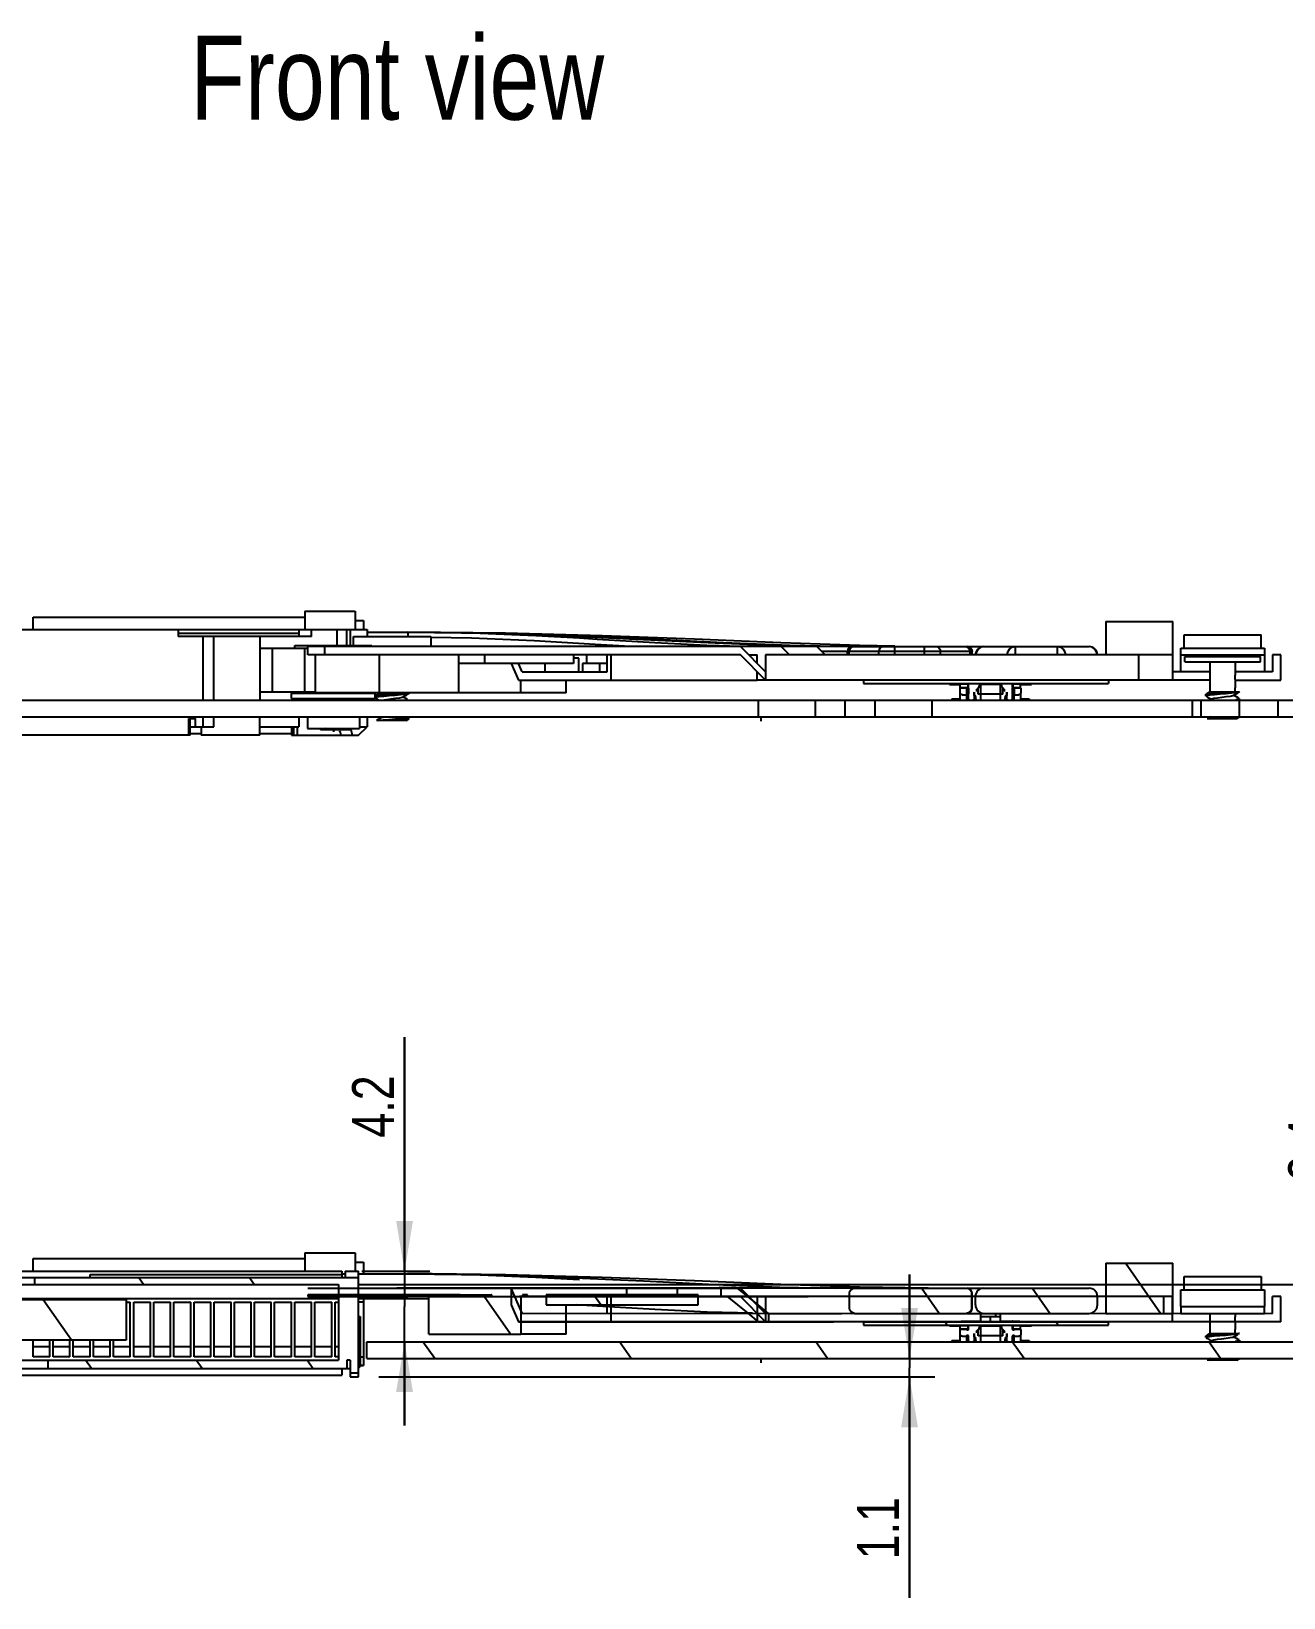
# Model space of a CAD drawing. Header units: millimetres. Extents: x 0 to 594, y 0 to 420.
# Drawn here: x 211.8 to 286.4, y 75.8 to 169.2 of the extents above; entities that cross this region are included whole.
import ezdxf

# ---------------------------------------------------------------- set-up
doc = ezdxf.new("R2010")
doc.units = ezdxf.units.MM
doc.header["$LTSCALE"] = 32.67
doc.layers.get('0').update_dxf_attribs({"linetype": 'CONTINUOUS'})
doc.layers.add('COLOR126', color=7, linetype='CONTINUOUS')
doc.layers.add('FEATURE', color=7, linetype='CONTINUOUS')
doc.styles.get("Standard").update_dxf_attribs({"font": 'txt', "width": 0.8})
doc.dimstyles.new('DIMSTYLE_1', dxfattribs={"dimtxt": 2.5, "dimasz": 3, "dimexe": 1.5, "dimexo": 1.2, "dimtad": 1, "dimdsep": 46, "dimtxsty": 'STANDARD', "dimblk": '_FILLED', "dimblk1": '_FILLED', "dimblk2": '_FILLED', "dimcen": 0.09, "dimazin": 2, "dimtp": 0.01, "dimtm": 0.01, "dimtfac": 1, "dimtofl": 0, "dimtmove": 0, "dimatfit": 3, "dimldrblk": '_FILLED', "dimfxl": 1, "dimtolj": 1, "dimarcsym": 0})

# ---------------------------------------------------------------- blocks, each defined once
blk = doc.blocks.new('_FILLED')
at = {"color": 0, "linetype": 'BYBLOCK'}
blk.add_solid([(0, 0), (-1, 0.167), (-1, -0.167)], dxfattribs=at)
blk = doc.blocks.new('*D18')
at = {"color": 7, "linetype": 'CONTINUOUS'}
for p, q in [((264.122, 90.081), (264.122, 95.081)), ((264.122, 95.081), (264.122, 89.531)), ((232.488, 88.98), (265.622, 88.98)), ((264.122, 75.821), (264.122, 89.531)), ((264.122, 88.98), (264.122, 75.821))]:
    blk.add_line(p, q, dxfattribs=at)
at = {"color": 7, "linetype": 'CONTINUOUS', "xscale": 3, "yscale": 3, "zscale": 3}
for p, rotation in [((264.122, 90.081), 270.0000478385), ((264.122, 88.98), 90.0000260267)]:
    blk.add_blockref('_FILLED', p, dxfattribs=dict(at, rotation=rotation))
at = {"color": 7, "linetype": 'CONTINUOUS', "insert": (260.997, 81.821), "char_height": 2.5, "width": 6, "attachment_point": 3, "rotation": 90, "line_spacing_factor": 0.9}
blk.add_mtext('1.1', dxfattribs=at)
blk = doc.blocks.new('*D19')
at = {"color": 7, "linetype": 'CONTINUOUS'}
for p, q in [((196.508, 94.48), (196.508, 99.48)), ((196.508, 99.48), (196.508, 91.781)), ((210.792, 94.48), (195.008, 94.48)), ((196.508, 80.053), (196.508, 91.781)), ((196.508, 89.081), (196.508, 80.053))]:
    blk.add_line(p, q, dxfattribs=at)
at = {"color": 7, "linetype": 'CONTINUOUS', "xscale": 3, "yscale": 3, "zscale": 3}
for p, rotation in [((196.508, 94.48), 270.0000478375), ((196.508, 89.081), 90.0000160446)]:
    blk.add_blockref('_FILLED', p, dxfattribs=dict(at, rotation=rotation))
at = {"color": 7, "linetype": 'CONTINUOUS', "insert": (193.383, 86.053), "char_height": 2.5, "width": 6, "attachment_point": 3, "rotation": 90, "line_spacing_factor": 0.9}
blk.add_mtext('5.4', dxfattribs=at)
blk = doc.blocks.new('*D26')
at = {"color": 7, "linetype": 'CONTINUOUS'}
for p, q in [((289.819, 94.48), (289.819, 106.677)), ((289.819, 106.677), (289.819, 92.78)), ((231.287, 94.48), (291.319, 94.48)), ((289.819, 86.081), (289.819, 92.78)), ((309.936, 91.081), (288.319, 91.081)), ((289.819, 91.081), (289.819, 86.081))]:
    blk.add_line(p, q, dxfattribs=at)
at = {"color": 7, "linetype": 'CONTINUOUS', "xscale": 3, "yscale": 3, "zscale": 3}
for p, rotation in [((289.819, 94.48), 270.0000243042), ((289.819, 91.081), 90.0000478375)]:
    blk.add_blockref('_FILLED', p, dxfattribs=dict(at, rotation=rotation))
at = {"color": 7, "linetype": 'CONTINUOUS', "insert": (286.694, 100.677), "char_height": 2.5, "width": 6, "attachment_point": 1, "rotation": 90, "line_spacing_factor": 0.9}
blk.add_mtext('3.4', dxfattribs=at)
blk = doc.blocks.new('*D27')
at = {"color": 7, "linetype": 'CONTINUOUS'}
for p, q in [((234.027, 95.28), (234.027, 109.239)), ((234.027, 109.239), (234.027, 93.18)), ((231.488, 95.28), (235.527, 95.28)), ((234.027, 86.081), (234.027, 93.18)), ((234.027, 91.081), (234.027, 86.081))]:
    blk.add_line(p, q, dxfattribs=at)
at = {"color": 7, "linetype": 'CONTINUOUS', "xscale": 3, "yscale": 3, "zscale": 3}
for p, rotation in [((234.027, 95.28), 270), ((234.027, 91.081), 90)]:
    blk.add_blockref('_FILLED', p, dxfattribs=dict(at, rotation=rotation))
at = {"color": 7, "linetype": 'CONTINUOUS', "insert": (230.902, 103.239), "char_height": 2.5, "width": 6, "attachment_point": 1, "rotation": 90, "line_spacing_factor": 0.9}
blk.add_mtext('4.2', dxfattribs=at)

msp = doc.modelspace()

# ---------------------------------------------------------------- linework, layer by layer
at = {"color": 7, "linetype": 'CONTINUOUS'}
for p, q in [((227.285, 129.725), (227.385, 129.825)), ((267.132, 130.045), (267.32, 130.065)), ((267.132, 129.795), (267.132, 130.045)), ((267.145, 130.047), (267.145, 130.315)), ((267.62, 130.275), (267.145, 130.275)), ((267.145, 130.085), (267.62, 130.085)), ((267.145, 130.065), (267.445, 130.065)), ((267.445, 130.065), (267.513, 130.076)), ((267.513, 130.076), (267.562, 130.065)), ((267.513, 130.076), (267.531, 130.045)), ((267.537, 130.037), (267.598, 130.037)), ((267.562, 130.065), (267.644, 130.065)), ((267.575, 130.029), (267.591, 130.03)), ((267.591, 130.045), (267.58, 130.065)), ((267.62, 130.065), (267.62, 130.315)), ((267.645, 130.075), (267.645, 130.315)), ((267.975, 129.805), (267.965, 129.795)), ((267.965, 129.795), (267.965, 129.385)), ((267.975, 129.605), (267.975, 129.805)), ((268.237, 130.067), (268.075, 129.905)), ((268.075, 129.905), (268.208, 129.905)), ((268.208, 129.675), (268.208, 130.038)), ((268.295, 130.315), (268.295, 130.208)), ((268.345, 130.3), (268.345, 129.326)), ((269.545, 130.25), (268.345, 130.25)), ((269.545, 129.326), (269.545, 130.3)), ((269.595, 130.208), (269.595, 130.315)), ((269.815, 129.905), (269.654, 130.067)), ((269.683, 129.675), (269.683, 130.038)), ((269.683, 129.905), (269.815, 129.905)), ((269.915, 129.805), (269.915, 129.605)), ((269.925, 129.795), (269.915, 129.805)), ((269.925, 129.385), (269.925, 129.795)), ((270.245, 130.315), (270.245, 130.075)), ((270.246, 130.065), (270.329, 130.065)), ((270.27, 130.315), (270.27, 130.065)), ((270.745, 130.275), (270.27, 130.275)), ((270.27, 130.085), (270.745, 130.085)), ((270.293, 130.037), (270.353, 130.037)), ((270.299, 130.045), (270.311, 130.065)), ((270.316, 130.029), (270.3, 130.03)), ((270.329, 130.065), (270.378, 130.076)), ((270.36, 130.045), (270.378, 130.076)), ((270.378, 130.076), (270.446, 130.065)), ((270.446, 130.065), (270.745, 130.065)), ((270.571, 130.065), (270.759, 130.045)), ((270.745, 130.047), (270.745, 130.315)), ((270.759, 129.795), (270.755, 129.756)), ((270.759, 130.045), (270.759, 129.795)), ((176.035, 129.325), (368.985, 129.325)), ((227.285, 129.425), (227.285, 129.725)), ((232.285, 129.725), (227.285, 129.725)), ((227.285, 129.425), (227.385, 129.325)), ((227.285, 129.425), (232.285, 129.425)), ((232.285, 129.425), (232.185, 129.325)), ((232.285, 129.725), (232.245, 129.765)), ((232.285, 129.425), (232.285, 129.725)), ((266.645, 129.395), (267.145, 129.395)), ((266.645, 129.395), (266.645, 129.325)), ((267.145, 129.325), (267.145, 129.728)), ((267.252, 129.645), (267.559, 129.645)), ((267.535, 129.691), (267.499, 129.645)), ((267.523, 129.605), (267.645, 129.605)), ((267.523, 129.605), (267.523, 129.325)), ((267.537, 129.693), (267.535, 129.691)), ((267.598, 129.693), (267.537, 129.693)), ((267.595, 129.691), (267.559, 129.645)), ((267.595, 129.691), (267.598, 129.693)), ((267.628, 129.693), (267.615, 129.698)), ((267.645, 129.385), (267.645, 129.655)), ((267.695, 129.335), (267.645, 129.385)), ((267.965, 129.385), (267.915, 129.335)), ((268.1, 129.325), (268.065, 129.523)), ((268.345, 129.675), (268.208, 129.675)), ((269.545, 129.676), (268.345, 129.676)), ((269.683, 129.675), (269.545, 129.675)), ((269.826, 129.523), (269.79, 129.325)), ((269.975, 129.335), (269.925, 129.385)), ((270.245, 129.385), (270.195, 129.335)), ((270.245, 129.655), (270.245, 129.385)), ((270.245, 129.605), (270.368, 129.605)), ((270.263, 129.693), (270.276, 129.698)), ((270.289, 129.697), (270.285, 129.7)), ((270.293, 129.693), (270.289, 129.697)), ((270.353, 129.693), (270.293, 129.693)), ((270.293, 129.693), (270.296, 129.691)), ((270.332, 129.645), (270.296, 129.691)), ((270.332, 129.645), (270.639, 129.645)), ((270.356, 129.691), (270.353, 129.693)), ((270.392, 129.645), (270.356, 129.691)), ((270.368, 129.325), (270.368, 129.605)), ((270.745, 129.728), (270.745, 129.325)), ((270.745, 129.395), (271.245, 129.395)), ((271.245, 129.395), (271.245, 129.325)), ((281.485, 129.325), (281.485, 128.325)), ((286.085, 128.325), (286.085, 129.325)), ((137.385, 128.325), (370.685, 128.325)), ((228.235, 128.325), (228.235, 127.625)), ((231.335, 128.325), (231.335, 127.625)), ((228.235, 127.625), (231.335, 127.625)), ((275.818, 95.77), (279.818, 95.77)), ((275.818, 95.77), (275.818, 92.77)), ((279.085, 92.77), (276.984, 95.77)), ((279.818, 92.77), (279.818, 95.77)), ((211.992, 94.48), (211.992, 94.88)), ((231.287, 94.88), (211.992, 94.88)), ((211.992, 94.48), (230.087, 94.48)), ((218.464, 94.48), (218.184, 94.88)), ((225.067, 94.48), (224.787, 94.88)), ((230.087, 94.48), (230.087, 89.98)), ((231.287, 89.205), (231.287, 94.88)), ((217.437, 93.58), (170.855, 93.58)), ((214.173, 91.18), (212.492, 93.58)), ((217.437, 93.58), (217.437, 91.18)), ((235.471, 91.521), (235.471, 93.771)), ((235.471, 93.771), (240.958, 93.771)), ((240.344, 91.521), (238.769, 93.771)), ((240.958, 93.771), (240.958, 91.521)), ((242.458, 93.771), (242.458, 93.271)), ((242.458, 93.771), (251.517, 93.771)), ((245.722, 93.271), (245.372, 93.771)), ((251.517, 93.271), (251.517, 93.771)), ((260.548, 93.07), (260.548, 93.97)), ((260.848, 94.27), (267.52, 94.27)), ((265.879, 92.77), (264.829, 94.27)), ((267.82, 93.97), (267.82, 93.07)), ((267.858, 93.07), (267.858, 93.97)), ((268.048, 93.27), (268.048, 93.77)), ((268.548, 94.27), (274.818, 94.27)), ((272.482, 92.77), (271.432, 94.27)), ((275.318, 93.27), (275.318, 93.77)), ((242.458, 93.271), (251.517, 93.271)), ((260.848, 92.77), (267.52, 92.77)), ((268.345, 92.77), (268.345, 92.27)), ((268.345, 92.579), (269.545, 92.579)), ((268.548, 92.77), (274.818, 92.77)), ((269.245, 92.77), (269.245, 92.579)), ((269.545, 92.27), (269.545, 92.77)), ((275.818, 92.77), (279.818, 92.77)), ((280.285, 93.17), (285.285, 93.17)), ((280.285, 93.17), (280.285, 92.77)), ((280.285, 92.77), (285.285, 92.77)), ((283.535, 92.315), (283.535, 92.57)), ((285.285, 92.77), (285.285, 93.17)), ((235.471, 91.521), (240.958, 91.521)), ((261.373, 92.27), (275.973, 92.27)), ((261.373, 92.27), (261.373, 92.07)), ((261.373, 92.07), (275.973, 92.07)), ((266.37, 92.07), (266.23, 92.27)), ((267.132, 91.801), (267.32, 91.821)), ((267.132, 91.551), (267.132, 91.801)), ((267.145, 91.802), (267.145, 92.07)), ((267.62, 92.031), (267.145, 92.031)), ((267.145, 91.841), (267.62, 91.841)), ((267.145, 91.821), (267.445, 91.821)), ((267.195, 92.311), (268.345, 92.311)), ((267.195, 92.27), (267.195, 92.311)), ((267.445, 91.821), (267.513, 91.831)), ((267.513, 91.831), (267.562, 91.821)), ((267.513, 91.831), (267.531, 91.801)), ((267.537, 91.792), (267.598, 91.792)), ((267.562, 91.821), (267.644, 91.821)), ((267.575, 91.784), (267.591, 91.785)), ((267.591, 91.801), (267.58, 91.821)), ((267.62, 91.821), (267.62, 92.07)), ((267.632, 92.27), (267.632, 92.311)), ((267.645, 91.831), (267.645, 92.07)), ((267.975, 91.561), (267.965, 91.551)), ((267.965, 91.551), (267.965, 91.141)), ((267.975, 91.36), (267.975, 91.561)), ((268.237, 91.822), (268.075, 91.661)), ((268.075, 91.661), (268.208, 91.661)), ((268.208, 91.431), (268.208, 91.793)), ((268.295, 92.27), (268.295, 92.311)), ((268.295, 92.07), (268.295, 91.963)), ((268.345, 92.055), (268.345, 91.081)), ((269.545, 92.005), (268.345, 92.005)), ((269.545, 92.311), (270.695, 92.311)), ((269.545, 91.081), (269.545, 92.055)), ((269.595, 92.311), (269.595, 92.27)), ((269.595, 91.963), (269.595, 92.07)), ((269.815, 91.661), (269.654, 91.822)), ((269.683, 91.431), (269.683, 91.793)), ((269.683, 91.661), (269.815, 91.661)), ((269.915, 91.561), (269.915, 91.36)), ((269.925, 91.551), (269.915, 91.561)), ((269.925, 91.141), (269.925, 91.551)), ((270.245, 92.07), (270.245, 91.831)), ((270.246, 91.821), (270.329, 91.821)), ((270.259, 92.311), (270.259, 92.27)), ((270.27, 92.07), (270.27, 91.821)), ((270.745, 92.031), (270.27, 92.031)), ((270.27, 91.841), (270.745, 91.841)), ((270.293, 91.792), (270.353, 91.792)), ((270.299, 91.801), (270.311, 91.821)), ((270.316, 91.784), (270.3, 91.785)), ((270.329, 91.821), (270.378, 91.831)), ((270.36, 91.801), (270.378, 91.831)), ((270.378, 91.831), (270.446, 91.821)), ((270.446, 91.821), (270.745, 91.821)), ((270.571, 91.821), (270.759, 91.801)), ((270.695, 92.311), (270.695, 92.27)), ((270.745, 91.802), (270.745, 92.07)), ((270.759, 91.551), (270.755, 91.512)), ((270.759, 91.801), (270.759, 91.551)), ((272.972, 92.07), (272.832, 92.27)), ((275.973, 92.07), (275.973, 92.27)), ((283.425, 91.354), (283.693, 91.511)), ((283.535, 91.57), (283.535, 91.815)), ((217.437, 91.18), (204.656, 91.18)), ((231.785, 90.081), (231.785, 91.081)), ((231.785, 91.081), (368.735, 91.081)), ((235.825, 90.081), (235.125, 91.081)), ((247.532, 90.081), (246.832, 91.081)), ((259.239, 90.081), (258.539, 91.081)), ((266.645, 91.151), (267.145, 91.151)), ((266.645, 91.151), (266.645, 91.081)), ((267.145, 91.081), (267.145, 91.483)), ((267.252, 91.401), (267.559, 91.401)), ((267.535, 91.446), (267.499, 91.401)), ((267.523, 91.361), (267.645, 91.361)), ((267.523, 91.361), (267.523, 91.081)), ((267.537, 91.449), (267.535, 91.446)), ((267.598, 91.449), (267.537, 91.449)), ((267.595, 91.446), (267.559, 91.401)), ((267.595, 91.446), (267.598, 91.449)), ((267.628, 91.449), (267.615, 91.453)), ((267.645, 91.141), (267.645, 91.411)), ((267.695, 91.091), (267.645, 91.141)), ((267.965, 91.141), (267.915, 91.091)), ((268.1, 91.081), (268.065, 91.278)), ((268.345, 91.431), (268.208, 91.431)), ((269.545, 91.431), (268.345, 91.431)), ((269.683, 91.431), (269.545, 91.431)), ((269.826, 91.278), (269.79, 91.081)), ((269.975, 91.091), (269.925, 91.141)), ((270.245, 91.141), (270.195, 91.091)), ((270.245, 91.411), (270.245, 91.141)), ((270.245, 91.361), (270.368, 91.361)), ((270.946, 90.081), (270.246, 91.081)), ((270.263, 91.449), (270.276, 91.453)), ((270.289, 91.452), (270.285, 91.455)), ((270.293, 91.449), (270.289, 91.452)), ((270.353, 91.449), (270.293, 91.449)), ((270.293, 91.449), (270.296, 91.446)), ((270.332, 91.401), (270.296, 91.446)), ((270.332, 91.401), (270.639, 91.401)), ((270.356, 91.446), (270.353, 91.449)), ((270.392, 91.401), (270.356, 91.446)), ((270.368, 91.081), (270.368, 91.361)), ((270.745, 91.483), (270.745, 91.081)), ((270.745, 91.151), (271.245, 91.151)), ((271.245, 91.151), (271.245, 91.081)), ((281.795, 91.31), (281.877, 91.261)), ((281.877, 91.261), (282.118, 91.12)), ((282.653, 90.081), (281.953, 91.081)), ((282.146, 91.137), (282.118, 91.12)), ((283.712, 91.219), (283.453, 91.37)), ((283.776, 91.181), (283.712, 91.219)), ((168.284, 89.981), (230.087, 89.98)), ((212.766, 89.981), (212.766, 89.481)), ((215.363, 89.48), (215.013, 89.98)), ((221.965, 89.48), (221.615, 89.98)), ((228.568, 89.48), (228.218, 89.98)), ((230.587, 89.98), (230.587, 89.48)), ((230.787, 89.98), (230.587, 89.98)), ((230.787, 89.98), (230.787, 89.205)), ((231.384, 89.662), (231.585, 89.662)), ((231.785, 90.081), (368.735, 90.081)), ((282.05, 90.081), (281.861, 89.97)), ((283.623, 89.97), (283.776, 90.06)), ((167.262, 89.481), (230.587, 89.48)), ((230.788, 89.462), (230.288, 89.462)), ((231.287, 89.205), (230.787, 89.205))]:
    msp.add_line(p, q, dxfattribs=at)
at = {"color": 40, "linetype": 'CONTINUOUS'}
for p, q in [((267.145, 130.245), (266.495, 130.245)), ((271.395, 130.245), (270.745, 130.245)), ((260.285, 128.325), (260.285, 129.325)), ((283.785, 128.325), (283.785, 129.325)), ((255.285, 128.072), (255.285, 128.325)), ((229.785, 127.575), (229.785, 127.425)), ((268.945, 92.278), (268.945, 92.581)), ((267.145, 92.001), (266.495, 92.001)), ((271.395, 92.001), (270.745, 92.001)), ((255.285, 89.827), (255.285, 90.081))]:
    msp.add_line(p, q, dxfattribs=at)
at = {"color": 9, "linetype": 'CONTINUOUS'}
for p, q in [((267.591, 130.045), (267.531, 130.045)), ((267.537, 129.693), (267.537, 130.037)), ((267.628, 130.037), (267.628, 129.693)), ((270.263, 129.693), (270.263, 130.037)), ((270.36, 130.045), (270.299, 130.045)), ((270.353, 130.037), (270.353, 129.693)), ((255.115, 128.325), (255.115, 129.325)), ((258.495, 129.325), (258.495, 128.325)), ((262.076, 128.325), (262.076, 129.325)), ((265.456, 129.325), (265.456, 128.325)), ((267.535, 129.691), (267.595, 129.691)), ((270.296, 129.691), (270.356, 129.691)), ((280.985, 128.325), (280.985, 129.325))]:
    msp.add_line(p, q, dxfattribs=at)
at = {"color": 7, "linetype": 'CONTINUOUS'}
for points in [[(267.148, 129.72), (267.136, 129.756), (267.132, 129.795)], [(267.531, 130.045), (267.533, 130.042), (267.535, 130.04), (267.537, 130.037)], [(267.537, 130.037), (267.548, 130.033), (267.56, 130.03), (267.575, 130.029)], [(267.598, 130.037), (267.595, 130.04), (267.593, 130.042), (267.591, 130.045)], [(267.591, 130.03), (267.608, 130.032), (267.628, 130.037)], [(267.598, 130.037), (267.6, 130.033), (267.603, 130.031)], [(270.3, 130.03), (270.283, 130.032), (270.263, 130.037)], [(270.288, 130.031), (270.29, 130.033), (270.293, 130.037)], [(270.299, 130.045), (270.298, 130.042), (270.295, 130.04), (270.293, 130.037)], [(270.353, 130.037), (270.343, 130.033), (270.331, 130.03), (270.316, 130.029)], [(270.353, 130.037), (270.356, 130.04), (270.358, 130.042), (270.36, 130.045)], [(267.252, 129.645), (267.221, 129.65), (267.192, 129.665), (267.167, 129.689), (267.148, 129.72)], [(267.585, 129.702), (267.57, 129.701), (267.554, 129.698), (267.537, 129.693)], [(267.615, 129.698), (267.601, 129.701), (267.585, 129.702)], [(267.606, 129.7), (267.606, 129.7), (267.602, 129.697), (267.598, 129.693)], [(270.276, 129.698), (270.29, 129.701), (270.306, 129.702)], [(270.306, 129.702), (270.321, 129.701), (270.337, 129.698), (270.353, 129.693)], [(270.755, 129.756), (270.743, 129.72), (270.724, 129.689), (270.699, 129.665), (270.67, 129.65), (270.639, 129.645)], [(260.548, 93.97), (260.571, 94.084), (260.636, 94.182), (260.734, 94.248), (260.848, 94.27)], [(267.52, 94.27), (267.634, 94.248), (267.732, 94.182), (267.797, 94.084), (267.82, 93.97)], [(267.858, 93.97), (267.845, 94.057), (267.783, 94.168), (267.682, 94.243), (267.558, 94.27)], [(260.848, 92.77), (260.734, 92.793), (260.636, 92.859), (260.571, 92.957), (260.548, 93.07)], [(267.82, 93.07), (267.797, 92.956), (267.732, 92.858), (267.634, 92.793), (267.52, 92.77)], [(267.682, 92.797), (267.783, 92.873), (267.845, 92.984), (267.858, 93.07)], [(267.148, 91.475), (267.136, 91.512), (267.132, 91.551)], [(267.531, 91.801), (267.533, 91.798), (267.535, 91.795), (267.537, 91.792)], [(267.537, 91.792), (267.548, 91.788), (267.56, 91.785), (267.575, 91.784)], [(267.598, 91.792), (267.595, 91.795), (267.593, 91.798), (267.591, 91.801)], [(267.591, 91.785), (267.608, 91.788), (267.628, 91.792)], [(267.598, 91.792), (267.6, 91.789), (267.603, 91.787)], [(267.645, 92.284), (267.643, 92.299), (267.639, 92.308), (267.632, 92.311)], [(270.259, 92.311), (270.251, 92.308), (270.247, 92.299), (270.245, 92.284)], [(270.3, 91.785), (270.283, 91.788), (270.263, 91.792)], [(270.288, 91.787), (270.29, 91.789), (270.293, 91.792)], [(270.299, 91.801), (270.298, 91.798), (270.295, 91.795), (270.293, 91.792)], [(270.353, 91.792), (270.343, 91.788), (270.331, 91.785), (270.316, 91.784)], [(270.353, 91.792), (270.356, 91.795), (270.358, 91.798), (270.36, 91.801)], [(270.755, 91.512), (270.743, 91.475), (270.724, 91.444), (270.699, 91.421), (270.67, 91.406), (270.639, 91.401)], [(282.032, 91.57), (281.859, 91.469), (281.795, 91.431)], [(267.252, 91.401), (267.221, 91.406), (267.192, 91.421), (267.167, 91.444), (267.148, 91.475)], [(267.585, 91.457), (267.57, 91.456), (267.554, 91.453), (267.537, 91.449)], [(267.615, 91.453), (267.601, 91.456), (267.585, 91.457)], [(267.606, 91.455), (267.606, 91.455), (267.602, 91.452), (267.598, 91.449)], [(270.276, 91.453), (270.29, 91.456), (270.306, 91.457)], [(270.306, 91.457), (270.321, 91.456), (270.337, 91.453), (270.353, 91.449)]]:
    msp.add_lwpolyline(points, dxfattribs=at)
for centre, radius, start, end in [((267.595, 130.075), 0.05, 310.22357, 360), ((268.095, 130.208), 0.2, 315, 360), ((269.795, 130.208), 0.2, 180, 225), ((270.295, 130.075), 0.05, 180, 229.77643), ((267.595, 129.655), 0.05, 0, 49.77643), ((267.967, 129.505), 0.1, 10.12467, 90), ((269.924, 129.505), 0.1, 90, 169.87533), ((270.295, 129.655), 0.05, 130.22357, 180), ((268.548, 93.77), 0.5, 89.99937, 179.99937), ((274.818, 93.77), 0.5, 359.99937, 89.99937), ((268.548, 93.27), 0.5, 179.99937, 269.99937), ((274.818, 93.27), 0.5, 269.99937, 359.99937), ((267.595, 91.831), 0.05, 310.22357, 360), ((268.095, 91.963), 0.2, 315, 360), ((269.795, 91.963), 0.2, 180, 225), ((270.295, 91.831), 0.05, 180, 229.77643), ((267.595, 91.411), 0.05, 0, 49.77643), ((267.967, 91.261), 0.1, 10.12467, 90), ((269.924, 91.261), 0.1, 90, 169.87533), ((270.295, 91.411), 0.05, 130.22357, 180)]:
    msp.add_arc(centre, radius, start, end, dxfattribs=at)
at = {"layer": 'COLOR126', "color": 7, "linetype": 'CONTINUOUS'}
for p, q in [((228.265, 94.271), (254.04, 94.27)), ((228.265, 93.871), (228.265, 93.771)), ((237.338, 93.871), (228.265, 93.871)), ((228.265, 93.771), (239.21, 93.771)), ((231.451, 93.871), (231.451, 93.771)), ((231.663, 93.871), (231.663, 93.771)), ((232.147, 93.871), (232.147, 93.771)), ((232.511, 93.871), (232.511, 93.771)), ((232.587, 94.271), (232.588, 94.271)), ((232.587, 94.271), (234.587, 94.271)), ((232.588, 93.771), (232.587, 93.771)), ((234.587, 93.771), (232.587, 93.771)), ((232.588, 93.771), (252.878, 93.771)), ((233.36, 93.871), (233.36, 93.771)), ((258.588, 94.27), (233.562, 94.271)), ((233.572, 93.871), (233.572, 93.771)), ((237.338, 93.871), (239.21, 93.871)), ((237.338, 93.871), (239.226, 93.871)), ((238.535, 93.871), (238.535, 93.771)), ((238.835, 93.771), (238.835, 93.871)), ((239.21, 93.871), (239.21, 93.771)), ((239.226, 93.871), (239.21, 93.871)), ((239.21, 93.771), (240.873, 93.771)), ((239.227, 93.771), (240.873, 93.771)), ((240.375, 94.271), (240.375, 93.271)), ((241.045, 92.771), (240.375, 94.271)), ((240.873, 93.771), (255.04, 93.77)), ((258.088, 93.77), (240.873, 93.771)), ((241.058, 93.871), (241.058, 93.771)), ((241.358, 93.871), (241.058, 93.871)), ((241.358, 93.771), (241.358, 93.871)), ((242.458, 93.871), (242.458, 93.771)), ((251.517, 93.871), (242.458, 93.871)), ((243.384, 93.871), (243.384, 93.771)), ((243.596, 93.871), (243.596, 93.771)), ((244.233, 93.771), (244.233, 93.871)), ((244.657, 93.871), (244.657, 93.771)), ((246.111, 92.771), (246.111, 93.771)), ((246.334, 92.271), (246.334, 93.771)), ((247.26, 94.271), (247.26, 93.771)), ((250.278, 94.271), (250.278, 93.771)), ((251.517, 93.771), (251.517, 93.871)), ((252.878, 94.271), (252.878, 93.771)), ((253.253, 93.771), (258.088, 93.77)), ((258.588, 94.27), (253.877, 94.271)), ((254.04, 94.27), (255.54, 92.77)), ((255.54, 92.27), (254.04, 93.77)), ((255.04, 93.77), (255.04, 92.27)), ((255.54, 93.77), (255.54, 92.27)), ((279.785, 93.77), (255.54, 93.77)), ((279.285, 92.77), (279.285, 93.77)), ((279.785, 92.27), (279.785, 93.77)), ((286.253, 93.77), (285.753, 93.77)), ((286.253, 93.77), (285.753, 93.77)), ((285.753, 92.77), (285.753, 93.77)), ((285.753, 93.77), (285.753, 93.77)), ((286.253, 92.27), (286.253, 93.77)), ((286.253, 93.77), (286.253, 93.77)), ((240.375, 93.271), (240.822, 92.271)), ((241.045, 92.771), (285.753, 92.77)), ((241.045, 92.771), (285.753, 92.77)), ((255.708, 92.77), (260.088, 92.77)), ((255.708, 92.77), (255.708, 92.27)), ((285.753, 92.77), (285.753, 92.77)), ((240.822, 92.271), (255.04, 92.27)), ((286.253, 92.27), (240.822, 92.271)), ((286.253, 92.27), (255.04, 92.27)), ((255.104, 92.27), (259.588, 92.27)), ((286.253, 92.27), (286.253, 92.27))]:
    msp.add_line(p, q, dxfattribs=at)
for points in [[(253.253, 93.771), (253.867, 93.278), (254.484, 92.778), (255.104, 92.27)], [(255.708, 92.77), (255.095, 93.278), (254.485, 93.778), (253.877, 94.271)]]:
    msp.add_lwpolyline(points, dxfattribs=at)
at = {"layer": 'FEATURE', "color": 7, "linetype": 'CONTINUOUS'}
for p, q in [((228.085, 134.625), (228.085, 133.525)), ((228.085, 134.625), (231.085, 134.625)), ((231.085, 134.625), (231.085, 133.525)), ((166.843, 133.525), (231.79, 133.525)), ((211.885, 133.525), (211.885, 134.275)), ((211.885, 134.275), (228.085, 134.275)), ((220.532, 133.525), (220.532, 133.125)), ((227.75, 133.125), (227.75, 133.525)), ((228.481, 133.125), (228.481, 133.525)), ((231.085, 134.075), (231.585, 134.075)), ((231.585, 134.075), (231.585, 133.525)), ((231.791, 133.525), (231.791, 133.115)), ((275.818, 134.015), (279.818, 134.015)), ((275.818, 134.015), (275.818, 132.015)), ((279.818, 131.015), (279.818, 134.015)), ((220.532, 133.325), (227.75, 133.325)), ((228.481, 133.125), (220.532, 133.125)), ((222.012, 133.125), (222.012, 129.325)), ((222.653, 129.325), (222.652, 133.125)), ((225.398, 133.125), (225.398, 129.325)), ((230.985, 132.575), (230.985, 133.115)), ((230.985, 133.115), (235.585, 133.115)), ((231.79, 133.376), (234.22, 133.376)), ((235.585, 133.115), (235.585, 132.515)), ((252.53, 132.737), (256.401, 132.578)), ((280.485, 132.415), (280.485, 133.215)), ((280.486, 133.215), (285.085, 133.215)), ((285.085, 132.415), (285.085, 133.215)), ((225.398, 132.425), (228.265, 132.425)), ((227.485, 132.425), (227.485, 132.575)), ((227.486, 132.575), (232.085, 132.575)), ((227.486, 132.575), (227.486, 132.575)), ((228.265, 132.015), (228.265, 132.515)), ((258.588, 132.515), (228.265, 132.515)), ((254.04, 132.015), (228.265, 132.015)), ((228.706, 132.015), (228.706, 129.765)), ((232.085, 132.515), (232.085, 132.575)), ((232.511, 132.015), (232.511, 129.765)), ((237.271, 129.765), (237.271, 132.015)), ((238.793, 132.015), (238.793, 131.515)), ((244.091, 132.015), (244.091, 131.515)), ((244.422, 131.815), (244.091, 131.815)), ((244.422, 131.015), (244.422, 131.815)), ((244.879, 132.015), (244.879, 131.515)), ((246.111, 131.015), (246.111, 132.015)), ((246.334, 130.515), (246.334, 132.015)), ((254.04, 132.528), (252.786, 132.551)), ((254.04, 132.515), (255.54, 131.015)), ((255.54, 130.515), (254.04, 132.015)), ((254.54, 132.015), (255.04, 132.015)), ((255.04, 131.515), (255.04, 132.015)), ((255.54, 132.015), (255.54, 130.515)), ((279.785, 132.015), (255.54, 132.015)), ((256.401, 132.578), (259.797, 132.515)), ((260.721, 132.515), (258.588, 132.515)), ((258.588, 132.515), (259.088, 132.015)), ((260.435, 132.515), (258.806, 132.531)), ((260.421, 132.015), (260.421, 132.215)), ((260.721, 132.515), (274.818, 132.515)), ((263.243, 132.546), (261.144, 132.578)), ((267.457, 132.515), (267.557, 132.515)), ((267.457, 132.515), (267.57, 132.493)), ((267.682, 132.488), (267.558, 132.515)), ((267.783, 132.413), (267.682, 132.488)), ((267.757, 132.015), (267.757, 132.215)), ((267.845, 132.302), (267.783, 132.413)), ((267.858, 132.215), (267.845, 132.302)), ((267.858, 132.015), (267.858, 132.215)), ((279.785, 132.015), (279.785, 130.515)), ((280.285, 132.415), (285.186, 132.415)), ((280.285, 131.015), (280.285, 132.415)), ((280.285, 132.015), (285.285, 132.015)), ((280.535, 131.615), (280.535, 131.915)), ((280.536, 131.915), (285.035, 131.915)), ((282.036, 131.915), (282.036, 132.015)), ((283.535, 132.015), (283.535, 131.915)), ((285.035, 131.615), (285.035, 131.915)), ((285.186, 132.415), (285.285, 132.415)), ((285.285, 132.415), (285.285, 131.015)), ((286.253, 132.015), (285.753, 132.015)), ((285.753, 132.015), (285.753, 131.015)), ((286.253, 130.515), (286.253, 132.015)), ((244.091, 131.515), (237.271, 131.515)), ((240.375, 131.515), (240.822, 130.515)), ((241.045, 131.015), (240.822, 131.515)), ((241.045, 131.015), (242.384, 131.015)), ((242.384, 131.515), (242.384, 131.015)), ((242.384, 131.015), (244.422, 131.015)), ((244.422, 131.015), (244.626, 131.015)), ((244.626, 131.515), (244.626, 131.015)), ((246.111, 131.515), (244.626, 131.515)), ((244.626, 131.015), (245.645, 131.015)), ((245.645, 131.515), (245.645, 131.015)), ((245.645, 131.015), (246.111, 131.015)), ((255.04, 130.515), (255.04, 131.015)), ((280.285, 131.015), (279.785, 131.015)), ((282.036, 131.015), (280.285, 131.015)), ((280.536, 131.615), (285.035, 131.615)), ((282.036, 129.815), (282.036, 131.615)), ((283.535, 131.615), (283.535, 130.815)), ((285.285, 131.015), (283.535, 131.015)), ((283.535, 130.559), (283.535, 130.815)), ((285.753, 131.015), (285.285, 131.015)), ((225.398, 129.825), (228.706, 129.825)), ((240.822, 130.515), (255.04, 130.515)), ((240.958, 129.765), (240.958, 130.515)), ((243.652, 129.765), (243.652, 130.515)), ((282.036, 130.515), (255.04, 130.515)), ((261.373, 130.515), (261.373, 130.315)), ((261.373, 130.315), (275.973, 130.315)), ((275.973, 130.515), (275.973, 130.315)), ((282.036, 129.815), (283.785, 129.815)), ((283.535, 130.559), (283.535, 130.059)), ((283.535, 130.515), (286.253, 130.515)), ((283.535, 129.815), (283.535, 130.058)), ((283.785, 129.815), (283.776, 129.802)), ((243.652, 129.765), (228.706, 129.765)), ((232.285, 129.565), (232.295, 129.576)), ((232.346, 129.493), (232.285, 129.465)), ((232.295, 129.576), (232.356, 129.595)), ((232.295, 129.455), (232.377, 129.406)), ((232.519, 129.521), (232.346, 129.493)), ((232.356, 129.595), (232.557, 129.625)), ((232.533, 129.715), (232.359, 129.614)), ((232.377, 129.406), (232.516, 129.325)), ((232.785, 129.549), (232.519, 129.521)), ((232.533, 129.715), (234.285, 129.715)), ((232.535, 129.715), (232.535, 129.765)), ((232.557, 129.625), (232.86, 129.655)), ((233.785, 129.632), (233.459, 129.604)), ((234.051, 129.66), (233.785, 129.632)), ((233.925, 129.499), (233.883, 129.482)), ((233.925, 129.499), (234.193, 129.656)), ((234.212, 129.364), (233.953, 129.515)), ((234.035, 129.715), (234.035, 129.765)), ((234.285, 129.715), (234.276, 129.705)), ((281.785, 129.663), (281.786, 129.665)), ((281.785, 129.563), (281.785, 129.663)), ((281.786, 129.565), (281.785, 129.563)), ((281.786, 129.665), (281.795, 129.674)), ((281.853, 129.593), (281.786, 129.565)), ((281.795, 129.674), (281.863, 129.695)), ((281.795, 129.553), (281.877, 129.504)), ((282.033, 129.62), (281.853, 129.593)), ((281.863, 129.695), (282.07, 129.725)), ((281.877, 129.504), (282.118, 129.363)), ((282.303, 129.648), (282.033, 129.62)), ((282.146, 129.38), (282.118, 129.363)), ((283.303, 129.732), (282.979, 129.704)), ((283.564, 129.759), (283.303, 129.732)), ((283.425, 129.597), (283.388, 129.582)), ((283.425, 129.597), (283.693, 129.754)), ((283.712, 129.463), (283.44, 129.623)), ((283.712, 129.461), (283.453, 129.613)), ((283.564, 129.359), (283.732, 129.387)), ((283.776, 129.424), (283.712, 129.461)), ((283.732, 129.387), (283.785, 129.413)), ((283.785, 129.413), (283.785, 129.415)), ((283.785, 129.313), (283.785, 129.413)), ((221.17, 128.225), (221.567, 128.225)), ((221.248, 127.225), (221.248, 128.225)), ((221.567, 127.725), (221.567, 128.225)), ((222.012, 128.325), (222.012, 127.725)), ((222.653, 127.725), (222.653, 128.325)), ((225.398, 127.225), (225.398, 128.325)), ((227.718, 128.325), (227.718, 127.725)), ((231.791, 128.325), (231.791, 127.725)), ((232.617, 128.265), (232.362, 128.115)), ((234.122, 128.115), (232.362, 128.115)), ((232.476, 128.115), (232.75, 128.145)), ((232.578, 128.289), (232.618, 128.265)), ((232.646, 128.282), (232.617, 128.265)), ((232.646, 128.282), (232.761, 128.316)), ((233.473, 128.205), (233.821, 128.235)), ((233.821, 128.235), (234.094, 128.265)), ((234.094, 128.265), (234.254, 128.295)), ((234.123, 128.115), (234.122, 128.115)), ((234.123, 128.115), (234.276, 128.205)), ((234.276, 128.205), (234.151, 128.174)), ((234.285, 128.215), (234.276, 128.205)), ((234.285, 128.215), (234.285, 128.315)), ((282.05, 128.325), (281.861, 128.215)), ((281.865, 128.215), (281.862, 128.215)), ((282.053, 128.325), (281.865, 128.215)), ((283.626, 128.215), (281.865, 128.215)), ((281.988, 128.215), (282.267, 128.245)), ((283.626, 128.215), (283.776, 128.302)), ((283.776, 128.302), (283.661, 128.273)), ((221.247, 127.225), (196.694, 127.225)), ((221.247, 127.325), (221.898, 127.325)), ((221.248, 127.725), (222.653, 127.725)), ((221.898, 127.725), (221.898, 127.225)), ((225.398, 127.225), (221.898, 127.225)), ((225.398, 127.725), (227.718, 127.725)), ((225.398, 127.325), (227.297, 127.325)), ((227.297, 127.725), (227.297, 127.225)), ((227.297, 127.225), (231.291, 127.225)), ((227.643, 127.225), (227.643, 127.725)), ((228.966, 127.625), (229.052, 127.575)), ((229.052, 127.575), (230.785, 127.575)), ((229.07, 127.584), (229.056, 127.575)), ((229.07, 127.584), (229.062, 127.575)), ((230.779, 127.621), (230.765, 127.625)), ((230.767, 127.602), (230.785, 127.614)), ((230.785, 127.616), (230.779, 127.621)), ((230.785, 127.614), (230.785, 127.616)), ((230.785, 127.575), (230.785, 127.614)), ((231.291, 127.225), (231.791, 127.725)), ((231.335, 127.725), (231.791, 127.725)), ((228.085, 96.38), (228.085, 95.28)), ((228.085, 96.38), (231.085, 96.38)), ((231.085, 96.38), (231.085, 95.28)), ((174.167, 95.28), (230.288, 95.28)), ((211.885, 95.28), (211.885, 96.031)), ((211.885, 96.031), (228.085, 96.03)), ((230.288, 95.28), (230.288, 94.88)), ((230.487, 95.28), (230.487, 94.88)), ((230.487, 95.28), (231.287, 95.28)), ((231.085, 95.83), (231.585, 95.83)), ((231.287, 94.88), (231.287, 95.28)), ((231.585, 95.83), (231.585, 95.136)), ((211.992, 94.88), (205.789, 94.88)), ((205.789, 94.48), (211.992, 94.48)), ((215.288, 94.88), (215.288, 95.081)), ((215.288, 95.081), (230.288, 95.08)), ((230.288, 95.131), (230.487, 95.131)), ((231.288, 95.131), (234.22, 95.131)), ((252.53, 94.493), (256.401, 94.333)), ((254.765, 94.271), (252.786, 94.306)), ((256.401, 94.333), (259.797, 94.27)), ((265.223, 94.27), (261.144, 94.334)), ((280.485, 94.17), (280.485, 94.97)), ((280.485, 94.97), (285.085, 94.97)), ((285.085, 94.97), (285.085, 94.17)), ((230.087, 93.63), (176.56, 93.631)), ((217.437, 93.43), (217.685, 93.43)), ((217.685, 90.18), (217.685, 93.43)), ((217.885, 90.18), (217.885, 93.43)), ((217.885, 93.43), (218.885, 93.43)), ((218.885, 90.18), (218.885, 93.43)), ((219.085, 90.18), (219.085, 93.43)), ((219.085, 93.43), (220.085, 93.43)), ((220.085, 90.18), (220.085, 93.43)), ((220.285, 90.18), (220.285, 93.43)), ((220.285, 93.43), (221.285, 93.43)), ((221.285, 90.18), (221.285, 93.43)), ((221.485, 90.18), (221.485, 93.43)), ((221.485, 93.43), (222.485, 93.43)), ((222.485, 90.18), (222.485, 93.43)), ((222.685, 90.18), (222.685, 93.43)), ((222.685, 93.43), (223.685, 93.43)), ((223.685, 90.18), (223.685, 93.43)), ((223.885, 90.18), (223.885, 93.43)), ((223.885, 93.43), (224.885, 93.43)), ((224.885, 90.18), (224.885, 93.43)), ((225.085, 90.18), (225.085, 93.43)), ((225.085, 93.43), (226.085, 93.43)), ((226.085, 90.18), (226.085, 93.43)), ((226.285, 90.18), (226.285, 93.43)), ((226.285, 93.43), (227.285, 93.43)), ((227.285, 90.18), (227.285, 93.43)), ((227.485, 90.18), (227.485, 93.43)), ((227.485, 93.43), (228.485, 93.43)), ((228.485, 90.18), (228.485, 93.43)), ((228.685, 90.18), (228.685, 93.43)), ((228.685, 93.43), (229.685, 93.43)), ((229.685, 90.18), (229.685, 93.43)), ((229.885, 90.18), (229.885, 93.43)), ((229.885, 93.43), (230.087, 93.43)), ((234.221, 93.63), (231.288, 93.63)), ((231.585, 93.43), (231.288, 93.43)), ((231.585, 93.636), (231.585, 89.662)), ((235.469, 93.61), (234.221, 93.63)), ((242.458, 93.771), (240.958, 93.771)), ((260.848, 94.27), (254.765, 94.271)), ((260.435, 94.27), (258.806, 94.287)), ((267.553, 94.27), (268.548, 94.27)), ((280.285, 94.17), (285.285, 94.17)), ((280.285, 93.17), (280.285, 94.17)), ((285.285, 94.17), (285.285, 93.17)), ((231.287, 92.58), (231.384, 92.58)), ((231.384, 92.58), (231.384, 89.68)), ((243.652, 91.521), (243.652, 93.271)), ((245.51, 93.2), (244.275, 93.271)), ((254.765, 92.771), (260.666, 92.77)), ((267.557, 92.77), (268.548, 92.77)), ((282.035, 91.57), (282.035, 92.77)), ((283.535, 92.77), (283.535, 92.57)), ((243.652, 91.521), (240.958, 91.521)), ((282.032, 91.57), (283.785, 91.57)), ((283.549, 91.515), (283.283, 91.487)), ((283.535, 92.315), (283.535, 91.815)), ((283.785, 91.57), (283.776, 91.56)), ((211.885, 90.181), (211.885, 91.18)), ((212.885, 90.764), (211.885, 90.764)), ((212.885, 90.181), (212.885, 91.18)), ((213.085, 90.181), (213.085, 91.18)), ((214.085, 90.764), (213.085, 90.764)), ((214.085, 90.181), (214.085, 91.18)), ((214.285, 90.181), (214.285, 91.18)), ((215.285, 90.764), (214.285, 90.764)), ((215.285, 90.181), (215.285, 91.18)), ((215.485, 90.181), (215.485, 91.18)), ((216.485, 90.764), (215.485, 90.764)), ((216.485, 90.181), (216.485, 91.18)), ((216.685, 90.181), (216.685, 91.18)), ((217.685, 90.764), (216.685, 90.764)), ((218.885, 90.764), (217.885, 90.764)), ((220.085, 90.764), (219.085, 90.764)), ((221.285, 90.764), (220.285, 90.764)), ((222.485, 90.764), (221.485, 90.764)), ((223.685, 90.764), (222.685, 90.764)), ((224.885, 90.764), (223.885, 90.764)), ((226.085, 90.764), (225.085, 90.764)), ((227.285, 90.764), (226.285, 90.764)), ((228.485, 90.764), (227.485, 90.764)), ((229.685, 90.764), (228.685, 90.764)), ((230.087, 90.764), (229.885, 90.764)), ((281.785, 91.42), (281.795, 91.431)), ((281.785, 91.32), (281.785, 91.42)), ((281.845, 91.348), (281.785, 91.32)), ((281.795, 91.431), (281.855, 91.45)), ((282.017, 91.376), (281.845, 91.348)), ((281.855, 91.45), (282.054, 91.48)), ((282.283, 91.404), (282.017, 91.376)), ((283.283, 91.487), (282.956, 91.459)), ((283.425, 91.354), (283.382, 91.337)), ((283.55, 91.115), (283.724, 91.142)), ((283.724, 91.142), (283.785, 91.17)), ((283.785, 91.17), (283.785, 91.07)), ((212.885, 90.181), (211.885, 90.181)), ((214.085, 90.181), (213.085, 90.181)), ((215.285, 90.181), (214.285, 90.181)), ((216.485, 90.181), (215.485, 90.181)), ((217.685, 90.18), (216.685, 90.181)), ((218.885, 90.18), (217.885, 90.18)), ((220.085, 90.18), (219.085, 90.18)), ((221.285, 90.18), (220.285, 90.18)), ((222.485, 90.18), (221.485, 90.18)), ((223.685, 90.18), (222.685, 90.18)), ((224.885, 90.18), (223.885, 90.18)), ((226.085, 90.18), (225.085, 90.18)), ((227.285, 90.18), (226.285, 90.18)), ((228.485, 90.18), (227.485, 90.18)), ((229.685, 90.18), (228.685, 90.18)), ((230.087, 90.18), (229.885, 90.18)), ((231.384, 90.18), (231.585, 90.18)), ((231.384, 89.681), (231.585, 89.681)), ((283.622, 89.97), (281.862, 89.97)), ((281.975, 89.97), (282.247, 90)), ((283.623, 89.97), (283.622, 89.97)), ((283.776, 90.06), (283.65, 90.029)), ((176.51, 89.081), (230.288, 89.08)), ((230.288, 89.48), (230.288, 89.08)), ((230.587, 89.48), (230.787, 89.48)), ((230.788, 89.205), (230.788, 88.98)), ((230.788, 88.98), (231.288, 88.98)), ((231.288, 88.98), (231.288, 89.205))]:
    msp.add_line(p, q, dxfattribs=at)
at = {"layer": 'FEATURE', "color": 9, "linetype": 'CONTINUOUS'}
for p, q in [((229.987, 133.525), (229.987, 132.575)), ((230.588, 132.575), (230.588, 133.525)), ((230.797, 132.575), (230.797, 133.525)), ((234.22, 133.376), (234.22, 133.115)), ((256.983, 132.579), (253.031, 132.739)), ((226.166, 129.825), (226.166, 132.425)), ((228.094, 129.825), (228.094, 132.425)), ((229.265, 132.515), (229.265, 132.015)), ((256.967, 132.015), (256.467, 132.515)), ((258.806, 132.531), (256.983, 132.579)), ((260.369, 132.215), (258.888, 132.215)), ((260.421, 132.215), (260.488, 132.215)), ((260.488, 132.215), (260.488, 132.015)), ((267.757, 132.215), (260.488, 132.215)), ((260.527, 132.015), (260.527, 132.215)), ((260.788, 132.515), (260.675, 132.493)), ((262.282, 132.215), (262.282, 132.015)), ((263.243, 132.015), (263.243, 132.515)), ((265.004, 132.515), (265.004, 132.015)), ((265.966, 132.015), (265.966, 132.215)), ((267.431, 132.515), (267.539, 132.493)), ((267.696, 132.333), (267.719, 132.215)), ((267.719, 132.215), (267.719, 132.015)), ((267.757, 132.215), (267.858, 132.215)), ((267.762, 132.431), (267.829, 132.333)), ((267.829, 132.333), (267.853, 132.215)), ((267.853, 132.015), (267.853, 132.215)), ((270.425, 132.515), (270.425, 132.015)), ((272.941, 132.015), (272.941, 132.515)), ((277.785, 130.515), (277.785, 132.015)), ((221.17, 127.225), (221.17, 128.225)), ((227.411, 127.725), (227.411, 127.225)), ((229.062, 127.575), (228.975, 127.625)), ((230.918, 127.225), (230.822, 127.623))]:
    msp.add_line(p, q, dxfattribs=at)
at = {"layer": 'FEATURE', "color": 7, "linetype": 'CONTINUOUS'}
for points in [[(234.22, 133.376), (239.004, 133.313), (243.726, 133.154)], [(244.448, 133.009), (241.846, 133.154), (238.051, 133.313), (234.22, 133.376)], [(245.8, 133.157), (240.043, 133.317), (234.224, 133.381)], [(244.991, 133.116), (244.004, 133.157), (239.147, 133.317), (234.224, 133.381)], [(243.726, 133.154), (248.271, 132.945), (252.53, 132.737)], [(261.144, 132.578), (256.461, 132.739), (251.312, 132.948), (245.8, 133.157)], [(267.57, 132.493), (267.666, 132.431), (267.733, 132.333), (267.757, 132.215)], [(282.032, 129.815), (281.859, 129.714), (281.795, 129.676)], [(282.036, 129.815), (281.859, 129.712), (281.795, 129.674)], [(282.07, 129.725), (282.378, 129.755), (282.743, 129.785), (283.114, 129.815)], [(283.776, 129.802), (283.732, 129.787), (283.564, 129.759)], [(233.459, 129.604), (233.112, 129.577), (232.785, 129.549)], [(233.883, 129.482), (233.723, 129.449), (233.487, 129.415), (233.217, 129.382), (232.958, 129.349), (232.816, 129.325)], [(232.86, 129.655), (233.223, 129.685), (233.594, 129.715)], [(234.276, 129.705), (234.225, 129.688), (234.051, 129.66)], [(283.388, 129.582), (283.233, 129.548), (283, 129.515), (282.73, 129.482), (282.47, 129.448), (282.264, 129.415), (282.146, 129.38)], [(282.979, 129.704), (282.632, 129.676), (282.303, 129.648)], [(232.75, 128.145), (233.098, 128.175), (233.473, 128.205)], [(234.151, 128.174), (233.915, 128.145), (233.594, 128.115)], [(282.267, 128.245), (282.618, 128.275), (282.993, 128.305)], [(283.661, 128.273), (283.43, 128.244), (283.114, 128.215)], [(229.295, 127.626), (229.126, 127.601), (229.07, 127.584)], [(230.602, 127.575), (230.705, 127.589), (230.767, 127.602)], [(234.22, 95.131), (239.004, 95.068), (243.726, 94.909)], [(244.448, 94.764), (241.846, 94.909), (238.051, 95.068), (234.22, 95.131)], [(245.8, 94.912), (240.043, 95.072), (234.224, 95.136)], [(244.991, 94.871), (244.004, 94.912), (239.147, 95.072), (234.224, 95.136)], [(243.726, 94.909), (248.271, 94.701), (252.53, 94.493)], [(261.144, 94.334), (256.461, 94.494), (251.312, 94.703), (245.8, 94.912)], [(254.765, 92.771), (252.053, 92.833), (248.937, 92.992), (245.51, 93.2)], [(282.054, 91.48), (282.357, 91.51), (282.72, 91.54), (283.092, 91.57)], [(283.776, 91.56), (283.724, 91.542), (283.549, 91.515)], [(283.382, 91.337), (283.222, 91.304), (282.986, 91.27), (282.715, 91.237), (282.456, 91.203), (282.255, 91.17), (282.146, 91.137)], [(282.956, 91.459), (282.609, 91.431), (282.283, 91.404)], [(282.247, 90), (282.595, 90.03), (282.97, 90.06)], [(283.65, 90.029), (283.412, 89.999), (283.092, 89.97)]]:
    msp.add_lwpolyline(points, dxfattribs=at)
at = {"layer": 'FEATURE', "color": 9, "linetype": 'CONTINUOUS'}
for points in [[(247.493, 132.515), (245.383, 132.645), (241.761, 132.854), (238.008, 133.013), (235.584, 133.053)], [(252.786, 132.551), (252.045, 132.578), (248.935, 132.737), (245.506, 132.946), (244.448, 133.009)], [(253.031, 132.739), (248.67, 132.948), (244.991, 133.116)], [(260.675, 132.493), (260.579, 132.431), (260.512, 132.333), (260.488, 132.215)], [(260.614, 132.431), (260.55, 132.333), (260.527, 132.215)], [(260.815, 132.515), (260.706, 132.493), (260.614, 132.431)], [(262.57, 132.515), (262.461, 132.493), (262.369, 132.431), (262.305, 132.333), (262.282, 132.215)], [(265.677, 132.515), (265.786, 132.493), (265.878, 132.431), (265.943, 132.333), (265.966, 132.215)], [(267.539, 132.493), (267.631, 132.431), (267.696, 132.333)], [(267.553, 132.515), (267.666, 132.493), (267.762, 132.431)], [(268.548, 132.515), (268.364, 132.477), (268.208, 132.368), (268.104, 132.206), (268.067, 132.015)], [(269.944, 132.015), (269.981, 132.206), (270.086, 132.369), (270.241, 132.477), (270.425, 132.515)], [(272.941, 132.515), (273.125, 132.477), (273.281, 132.368), (273.385, 132.205), (273.422, 132.015)], [(275.299, 132.015), (275.262, 132.207), (275.158, 132.369), (275.002, 132.477), (274.818, 132.515)]]:
    msp.add_lwpolyline(points, dxfattribs=at)
at = {"layer": 'FEATURE', "color": 7, "linetype": 'CONTINUOUS'}
for centre, radius, start, end in [((260.721, 132.215), 0.3, 89.99937, 179.99937), ((268.548, 132.015), 0.5, 89.99937, 179.99937), ((274.818, 132.015), 0.5, 359.99937, 89.99937), ((231.184, 89.68), 0.2, 301.05073, 359.99937)]:
    msp.add_arc(centre, radius, start, end, dxfattribs=at)
msp.add_ellipse((198.787, 126.925), major_axis=(-25.61, 25.61), ratio=0.781286, start_param=-2.224789, end_param=-2.214019, dxfattribs=at)

# ---------------------------------------------------------------- texts
at = {"color": 7, "linetype": 'CONTINUOUS', "insert": (221.253, 168.925), "char_height": 5, "width": 40, "attachment_point": 1, "line_spacing_factor": 0.9}
msp.add_mtext('Front view', dxfattribs=at)

# ---------------------------------------------------------------- dimensions: what is measured, and where the dimension line sits
at = {"color": 7, "linetype": 'CONTINUOUS'}
for base, p1, p2, angle, picture, middle in [((234.027, 95.28), (231.785, 91.081), (230.288, 95.28), 90, '*D27', (234.027, 106.239)), ((289.819, 91.081), (230.087, 94.48), (311.136, 91.081), 270.00005, '*D26', (289.819, 103.739)), ((196.508, 89.081), (211.992, 94.48), (169.12, 89.081), 270.00005, '*D19', (196.508, 83.116)), ((264.122, 90.081), (231.288, 88.98), (262.922, 90.081), 90.00005, '*D18', (264.122, 78.821))]:
    dim = msp.add_linear_dim(base=base, p1=p1, p2=p2, angle=angle, dimstyle='DIMSTYLE_1', dxfattribs=at)
    dim.commit()
    dim.dimension.update_dxf_attribs({"geometry": picture, "text_midpoint": middle, "dimtype": 160})

doc.saveas('drawing.dxf')
